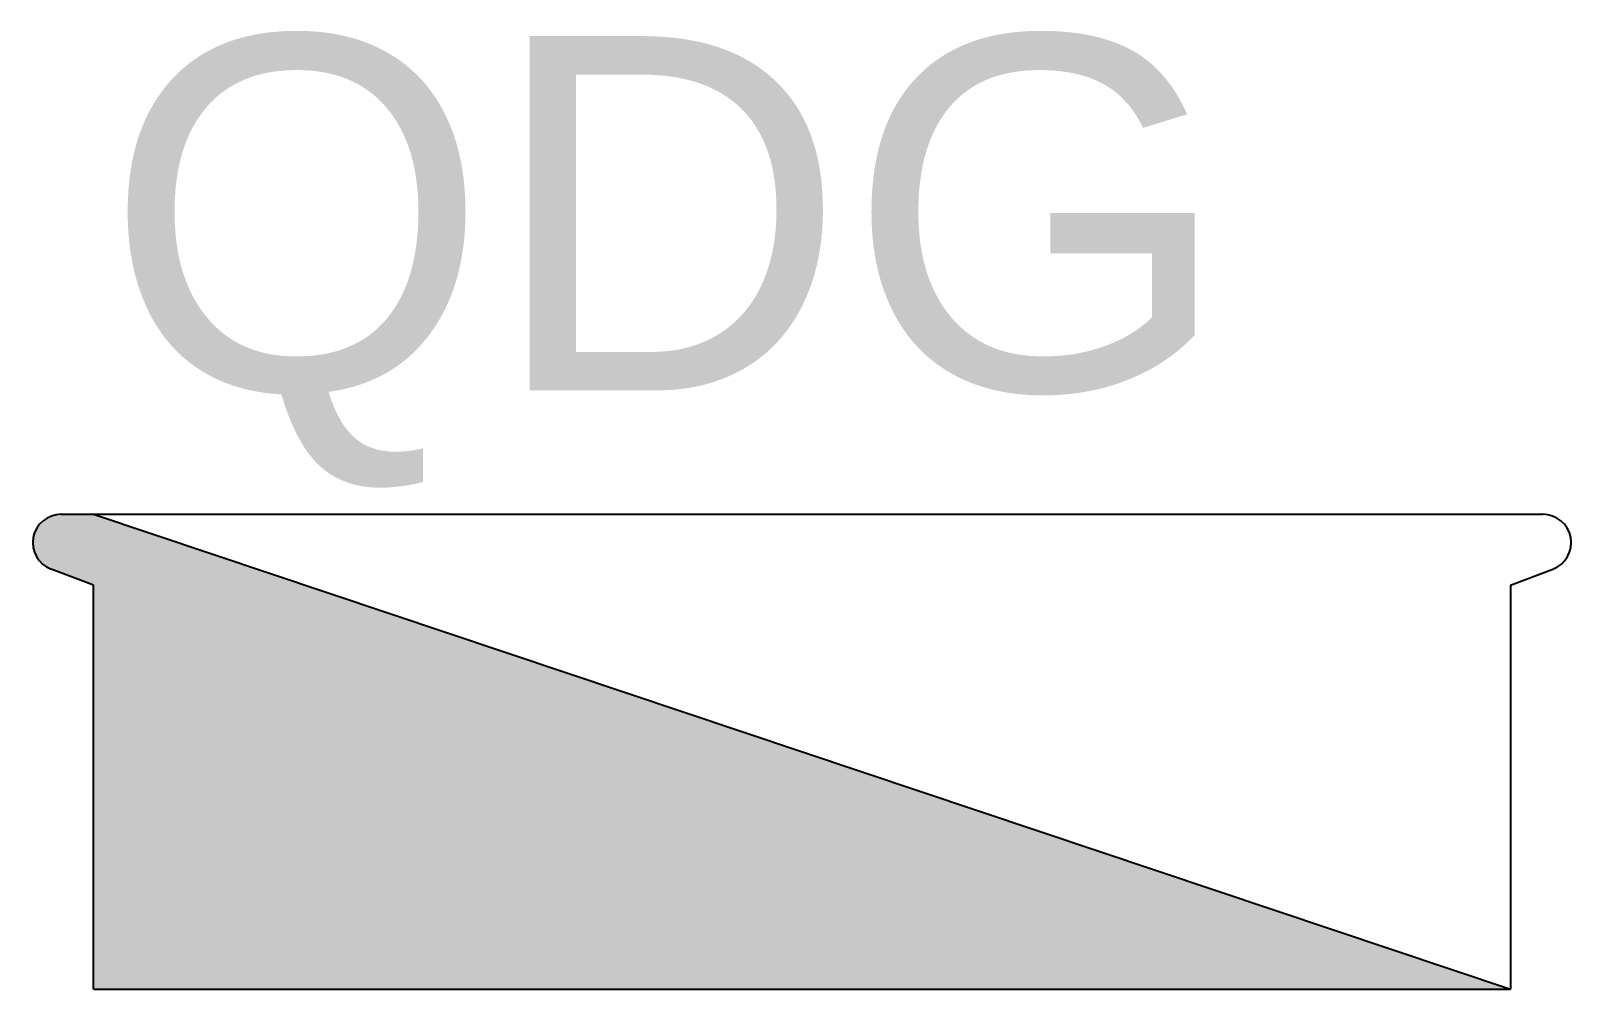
# Model space of a CAD drawing. Header units: millimetres. Extents: x 3022.694 to 3023.129, y 1523.928 to 1524.199.
import ezdxf

# ---------------------------------------------------------------- set-up
doc = ezdxf.new("R2010")
doc.units = ezdxf.units.MM
doc.styles.add('ECT_1-050', font='arial.ttf', dxfattribs={"height": 0.1})

# ---------------------------------------------------------------- blocks, each defined once
blk = doc.blocks.new('*U1')
blk.add_hatch(color=0).paths.add_polyline_path([(247.1621277498859, 154.3056677509298), (247.153039403516, 154.3056677509298, 0.8334816848707075), (247.1502040761565, 154.2901870478368), (247.162127749886, 154.2856677509297), (247.162127749886, 154.1716109174035), (247.562127749886, 154.1716109174035)])
at = {"color": 0}
for p, q in [((247.153039403516, 154.3056677509298), (247.5712160962557, 154.3056677509298)), ((247.162127749886, 154.3056677509298), (247.562127749886, 154.1716109174035)), ((247.162127749886, 154.2856677509297), (247.1502040761565, 154.2901870478368)), ((247.5621277498859, 154.2856677509298), (247.5740514236152, 154.2901870478368)), ((247.162127749886, 154.1716109174035), (247.162127749886, 154.2856677509297)), ((247.562127749886, 154.2856677509297), (247.562127749886, 154.1716109174035)), ((247.162127749886, 154.1716109174035), (247.562127749886, 154.1716109174035))]:
    blk.add_line(p, q, dxfattribs=at)
for centre, start, end in [((247.153039403516, 154.2976677509298), 90, 249.2423482840414), ((247.5712160962557, 154.2976677509298), 290.7576517159434, 90)]:
    blk.add_arc(centre, 0.008, start, end, dxfattribs=at)
at = {"color": 0, "style": 'ECT_1-050'}
blk.add_attdef('NOME', (247.165188099747, 154.3406469613084), '', height=0.1, dxfattribs=at)

msp = doc.modelspace()

# ---------------------------------------------------------------- block references
msp.add_blockref('*U1', (2775.549308187088, 1369.756841806364)).add_auto_attribs({'NOME': 'QDG'})

doc.saveas('drawing.dxf')
